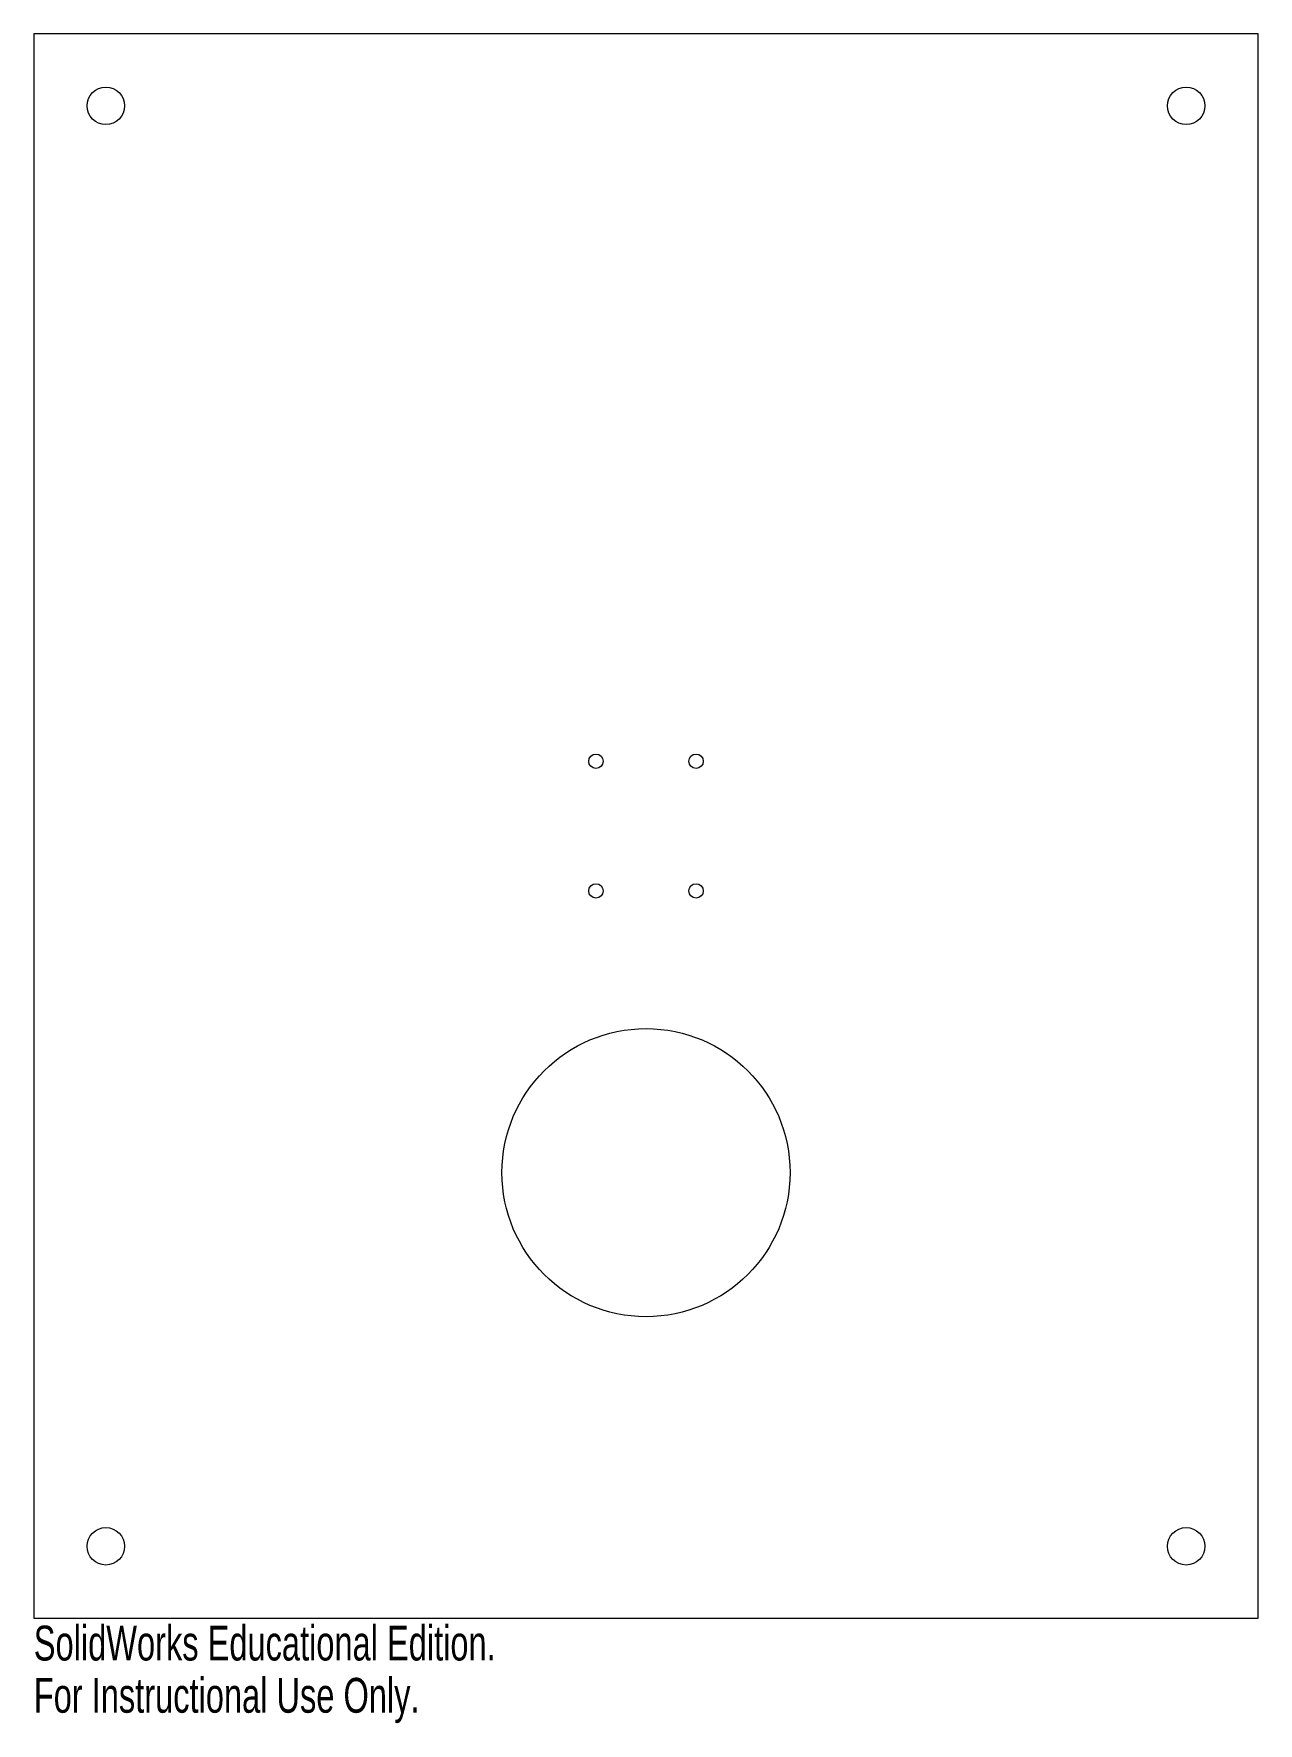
# Model space of a CAD drawing. Header units: millimetres. Extents: x -85 to 85, y -125 to 110.
import ezdxf

# ---------------------------------------------------------------- set-up
doc = ezdxf.new("R2010")
doc.units = ezdxf.units.MM
doc.styles.add('SLDTEXTSTYLE0', font='TXT', dxfattribs={"width": 0.7})

msp = doc.modelspace()

# ---------------------------------------------------------------- linework, layer by layer
at = {"color": 7, "linetype": 'Continuous', "lineweight": 15}
for p, q in [((-85, 110), (-85, -110)), ((85, 110), (-85, 110)), ((85, -110), (85, 110)), ((-85, -110), (85, -110))]:
    msp.add_line(p, q, dxfattribs=at)
for centre, radius in [((-75, 100), 2.6), ((75, 100), 2.6), ((-6.95, 9), 1), ((6.95, 9), 1), ((-6.95, -9), 1), ((6.95, -9), 1), ((0, -48.12), 20), ((-75, -100), 2.6), ((75, -100), 2.6)]:
    msp.add_circle(centre, radius, dxfattribs=at)

# ---------------------------------------------------------------- texts
at = {"color": 7, "linetype": 'Continuous', "char_height": 4.8336, "attachment_point": 1, "style": 'SLDTEXTSTYLE0'}
for s, insert in [('SolidWorks Educational Edition.', (-85, -111.02)), ('For Instructional Use Only.', (-85, -118.27))]:
    msp.add_mtext(s, dxfattribs=dict(at, insert=insert))

doc.saveas('drawing.dxf')
